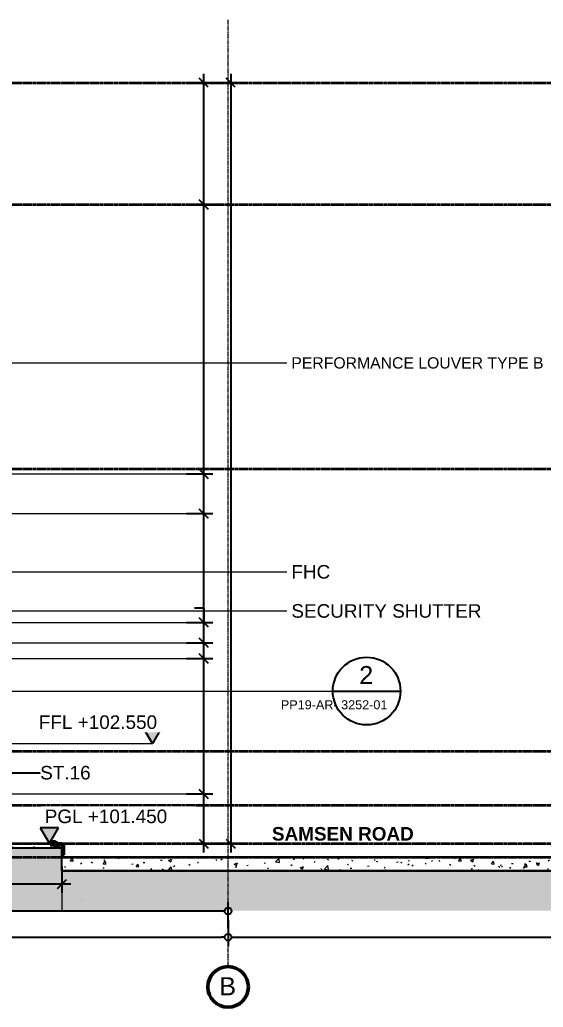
# Model space of a CAD drawing. Header units: millimetres. Extents: x -153298 to 620751, y -313239 to 250031.
# Drawn here: x 16475 to 28077, y -313239 to -291369 of the extents above; entities that cross this region are included whole.
import ezdxf

# ---------------------------------------------------------------- set-up
doc = ezdxf.new("R2010")
doc.units = ezdxf.units.MM
for name, pattern in [('Centre', [31.75, 6.35, -4.7625, 15.875, -4.7625]), ('DPA_Grid _ Level 100', [10, 5.5, -1.6, 1.3, -1.6]), ('DPA_Hidden 50', [3, 2, -1])]:
    doc.linetypes.add(name, pattern=pattern)
for name, color, linetype, lineweight in [('A-ANNO-DIMS', 7, 'Continuous', 9), ('A-ANNO-SYMB', 7, 'Continuous', 9), ('A-DETL', 7, 'Continuous', 70), ('A-DETL-GENF', 7, 'Continuous', 35), ('A-DETL-THIN', 7, 'Continuous', 25), ('A-FLOR-FNSH', 7, 'Continuous', 70), ('A-FLOR-LEVL', 7, 'Continuous', 35), ('A-FLOR-MCUT', 7, 'Continuous', 70), ('A-FLOR-OTLN', 7, 'Continuous', 35), ('A-FLOR-PATT', 7, 'Continuous', 70), ('E-ELEC-FIXT', 7, 'Continuous', 35), ('G-ANNO-SPOR', 7, 'Continuous', 9), ('G-ANNO-TEXT', 7, 'Continuous', 9), ('L-SITE', 7, 'Continuous', 35), ('S-GRID', 7, 'Continuous', 0), ('S-GRID-IDEN', 7, 'Continuous', 50), ('S-STRS-IDEN', 7, 'Continuous', 25)]:
    doc.layers.add(name, color=color, linetype=linetype, lineweight=lineweight)
doc.styles.add('ARIAL', font='arial.ttf')
doc.styles.add('Arial_1', font='arial.ttf', dxfattribs={"height": 250})
doc.styles.add('Arial_2', font='arial.ttf', dxfattribs={"height": 3})
doc.styles.add('Arial_3', font='arial.ttf', dxfattribs={"height": 200})
doc.styles.add('Arial_B', font='arialbd.ttf', dxfattribs={"height": 300})
doc.dimstyles.new('DPA-DIM-3_0_C-C', dxfattribs={"dimscale": 304.8, "dimtxt": 306.07782, "dimasz": 0.492126, "dimexe": 0.656168, "dimexo": 0.0625, "dimgap": 0.164042, "dimtad": 1, "dimdec": 0, "dimzin": 0, "dimdsep": 46, "dimtxsty": 'Arial_2', "dimblk1": 'DOTBLANK', "dimblk2": 'DOTBLANK', "dimsah": 1, "dimcen": 0.09, "dimdle": 0.656168, "dimclrd": 7, "dimclre": 7, "dimclrt": 7, "dimadec": 8, "dimazin": 0, "dimtfac": 1, "dimtdec": 4, "dimtix": 1, "dimtmove": 0, "dimatfit": 3, "dimfxl": 1.312336, "dimfxlon": 1, "dimtvp": 1, "dimtolj": 1, "dimtzin": 0, "dimarcsym": 2})
doc.dimstyles.new('DPA-DIM-3_0_C-T', dxfattribs={"dimscale": 304.8, "dimtxt": 306.07782, "dimasz": 0.492126, "dimexe": 0.656168, "dimexo": 0.0625, "dimgap": 0.164042, "dimtad": 0, "dimjust": 2, "dimdec": 0, "dimzin": 0, "dimdsep": 46, "dimtxsty": 'Arial_2', "dimblk1": 'DOTBLANK', "dimblk2": 'OBLIQUE', "dimsah": 1, "dimcen": 0.09, "dimdle": 0.656168, "dimclrd": 7, "dimclre": 7, "dimclrt": 7, "dimadec": 8, "dimazin": 0, "dimtfac": 1, "dimtdec": 4, "dimtix": 1, "dimtmove": 2, "dimatfit": 3, "dimfxl": 1.312336, "dimfxlon": 1, "dimtvp": 1, "dimtolj": 1, "dimtzin": 0, "dimarcsym": 2})
doc.dimstyles.new('DPA-DIM-3_0_T-T', dxfattribs={"dimscale": 304.8, "dimtxt": 306.07782, "dimasz": 0.656168, "dimexe": 0.656168, "dimexo": 0.0625, "dimgap": 0.164042, "dimtad": 1, "dimdec": 0, "dimzin": 0, "dimdsep": 46, "dimtxsty": 'Arial_2', "dimblk1": 'OBLIQUE', "dimblk2": 'OBLIQUE', "dimsah": 1, "dimcen": 0.09, "dimdle": 0.656168, "dimclrd": 7, "dimclre": 7, "dimclrt": 7, "dimadec": 8, "dimazin": 0, "dimtfac": 1, "dimtdec": 4, "dimtix": 1, "dimtmove": 0, "dimatfit": 3, "dimfxl": 1.312336, "dimfxlon": 1, "dimtvp": 1, "dimtolj": 1, "dimtzin": 0, "dimarcsym": 2})
doc.dimstyles.new('DPA-DIM-3_0_T-T_1', dxfattribs={"dimscale": 304.8, "dimtxt": 306.07782, "dimasz": 0.656168, "dimexe": 0.656168, "dimexo": 0.0625, "dimgap": 0.164042, "dimtad": 1, "dimdec": 0, "dimzin": 0, "dimdsep": 46, "dimtxsty": 'Arial_2', "dimblk1": 'OBLIQUE', "dimblk2": 'OBLIQUE', "dimsah": 1, "dimcen": 0.09, "dimdle": 0.656168, "dimclrd": 7, "dimclre": 7, "dimclrt": 7, "dimadec": 8, "dimazin": 0, "dimtfac": 1, "dimtdec": 4, "dimtix": 1, "dimtmove": 1, "dimatfit": 3, "dimfxl": 1.312336, "dimfxlon": 1, "dimtvp": 1, "dimtolj": 1, "dimtzin": 0, "dimarcsym": 2})
pattern_1 = [(50, (12577.36, -411064.7), (728.7365, -63.7558), [76.2, -838.2]), (355, (12577.36, -411064.7), (-140.9716, 764.2276), [60.96, -670.56]), (100.451, (12638.1, -411070), (587.77, 700.4668), [64.76, -712.36]), (46.184, (12577.4, -410861.5), (1084.316, -168.171), [114.3, -1257.3]), (96.636, (12667.7, -410875.5), (949.61, 989.71), [97.14, -1068.54]), (351.184, (12577.4, -410861.5), (949.62, 989.701), [91.44, -1005.84]), (21, (12678.96, -410912.3), (606.458, -409.0606), [76.2, -838.2]), (326, (12678.96, -410912.3), (247.2083, 736.753), [60.96, -670.56]), (71.451, (12729.5, -410946.4), (853.6683, 327.6855), [64.76, -712.36]), (37.5, (12577.36, -411064.7), (12.3547, 338.2201), [33.528, -628.904, 33.528, -647.192, -673.1]), (37.5, (12577.36, -411064.7), (12.3547, 338.2201), [-1343.152, 33.528, -639.572]), (7.5, (12577.36, -411064.7), (267.2789, 400.7221), [33.528, -354.584, 33.528, -613.664, -256.54]), (7.5, (12577.36, -411064.7), (267.2789, 400.7221), [-1035.304, 33.528, -223.012]), (327.5, (12350.8, -411064.7), (542.3633, -22.91534), [33.528, -220.472, 33.528, -758.952, -1051.56]), (327.5, (12350.8, -411064.7), (542.3633, -22.91534), [-1046.48, 33.528, -1018.032]), (317.5, (12249.2, -411064.7), (592.517, 101.707), [33.528, -296.672, 33.528, -492.76, -746.76]), (317.5, (12249.2, -411064.7), (592.517, 101.707), [-856.488, 33.528, -713.232])]

# ---------------------------------------------------------------- blocks, each defined once
blk = doc.blocks.new('ACM_EARTH INSPECTION PIT - ACM_EARTH INSPECTION PIT-V443-2140-01 ENTRANCE 1 ELEVATION 2')
at = {"layer": 'E-ELEC-FIXT', "color": 7, "lineweight": 20}
for p, q in [((-16227, 101450), (-15917, 101450)), ((-16177, 101450), (-16227, 101450)), ((-16177, 101455), (-15967, 101455)), ((-15967, 101455), (-16177, 101455)), ((-16177, 101455), (-16177, 101450)), ((-16177, 101450), (-16177, 101455)), ((-16072, 101455), (-16087, 101455)), ((-16087, 101455), (-16072, 101455)), ((-16072, 101455), (-16057, 101455)), ((-16057, 101455), (-16072, 101455)), ((-15967, 101450), (-15967, 101455)), ((-15967, 101450), (-15967, 101455)), ((-15917, 101450), (-15967, 101450))]:
    blk.add_line(p, q, dxfattribs=at)
blk = doc.blocks.new('ACM_EARTH INSPECTION PIT - ACM_EARTH INSPECTION PIT-V449-2140-01 ENTRANCE 1 ELEVATION 2')
at = {"layer": 'E-ELEC-FIXT', "color": 7, "lineweight": 20}
for p, q in [((-8097, 101450), (-8047, 101450)), ((-8047, 101450), (-8097, 101450)), ((-8047, 101455), (-7837, 101455)), ((-7837, 101455), (-8047, 101455)), ((-8047, 101455), (-8047, 101450)), ((-8047, 101450), (-8047, 101455)), ((-7942, 101455), (-7957, 101455)), ((-7957, 101455), (-7942, 101455)), ((-7942, 101455), (-7927, 101455)), ((-7927, 101455), (-7942, 101455)), ((-7837, 101450), (-7837, 101455)), ((-7837, 101450), (-7837, 101455)), ((-7837, 101450), (-7787, 101450)), ((-7787, 101450), (-7837, 101450))]:
    blk.add_line(p, q, dxfattribs=at)
blk = doc.blocks.new('PPL-C-AECM-1-PP19-EE-M3-0001_rvt-2-2140-01 ENTRANCE 1 ELEVATION 2')
at = {"layer": 'E-ELEC-FIXT', "color": 7, "lineweight": 20}
for name, p in [('ACM_EARTH INSPECTION PIT - ACM_EARTH INSPECTION PIT-V443-2140-01 ENTRANCE 1 ELEVATION 2', (8130, 0)), ('ACM_EARTH INSPECTION PIT - ACM_EARTH INSPECTION PIT-V449-2140-01 ENTRANCE 1 ELEVATION 2', (0, 0))]:
    blk.add_blockref(name, p, dxfattribs=at)
blk = doc.blocks.new('PPL-C-AECM-1-PP19-EE-M3-0001_rvt-3-2140-01 ENTRANCE 1 ELEVATION 2')
at = {"layer": 'E-ELEC-FIXT', "color": 7, "lineweight": 20}
for name, p in [('ACM_EARTH INSPECTION PIT - ACM_EARTH INSPECTION PIT-V443-2140-01 ENTRANCE 1 ELEVATION 2', (8130, 0)), ('ACM_EARTH INSPECTION PIT - ACM_EARTH INSPECTION PIT-V449-2140-01 ENTRANCE 1 ELEVATION 2', (0, 0))]:
    blk.add_blockref(name, p, dxfattribs=at)
blk = doc.blocks.new('SI-PARK-PEDESTRIAN CROSSING-300 - PEDESTRIAN CROSSING - 800_W_-17130170-2140-01 ENTRANCE 1 ELEVATION 2')
at = {"layer": 'L-SITE', "color": 7, "lineweight": 9}
for p, q in [((-6952, 101152), (-7102, 101152)), ((-7102, 101152), (-6952, 101152)), ((-7102, 101150), (-7102, 101152)), ((-7102, 101150), (-7102, 101152)), ((-6952, 101150), (-7102, 101150)), ((-7102, 101150), (-6952, 101150)), ((-6952, 101152), (-6952, 101150)), ((-6952, 101150), (-6952, 101152)), ((-6502, 101152), (-6652, 101152)), ((-6652, 101152), (-6502, 101152)), ((-6652, 101150), (-6652, 101152)), ((-6652, 101150), (-6652, 101152)), ((-6502, 101150), (-6652, 101150)), ((-6652, 101150), (-6502, 101150)), ((-6502, 101152), (-6502, 101150)), ((-6502, 101150), (-6502, 101152)), ((-6052, 101152), (-6202, 101152)), ((-6202, 101152), (-6052, 101152)), ((-6202, 101150), (-6202, 101152)), ((-6202, 101150), (-6202, 101152)), ((-6052, 101150), (-6202, 101150)), ((-6202, 101150), (-6052, 101150)), ((-6052, 101152), (-6052, 101150)), ((-6052, 101150), (-6052, 101152)), ((-5602, 101152), (-5752, 101152)), ((-5752, 101152), (-5602, 101152)), ((-5752, 101150), (-5752, 101152)), ((-5752, 101150), (-5752, 101152)), ((-5602, 101150), (-5752, 101150)), ((-5752, 101150), (-5602, 101150)), ((-5602, 101152), (-5602, 101150)), ((-5602, 101150), (-5602, 101152)), ((-5152, 101152), (-5302, 101152)), ((-5302, 101152), (-5152, 101152)), ((-5302, 101150), (-5302, 101152)), ((-5302, 101150), (-5302, 101152)), ((-5152, 101150), (-5302, 101150)), ((-5302, 101150), (-5152, 101150)), ((-5152, 101152), (-5152, 101150)), ((-5152, 101150), (-5152, 101152)), ((-4702, 101152), (-4852, 101152)), ((-4852, 101152), (-4702, 101152)), ((-4852, 101150), (-4852, 101152)), ((-4852, 101150), (-4852, 101152)), ((-4702, 101150), (-4852, 101150)), ((-4852, 101150), (-4702, 101150)), ((-4702, 101152), (-4702, 101150)), ((-4702, 101150), (-4702, 101152)), ((-4252, 101152), (-4402, 101152)), ((-4402, 101152), (-4252, 101152)), ((-4402, 101150), (-4402, 101152)), ((-4402, 101150), (-4402, 101152)), ((-4252, 101150), (-4402, 101150)), ((-4402, 101150), (-4252, 101150)), ((-4252, 101152), (-4252, 101150)), ((-4252, 101150), (-4252, 101152)), ((-3802, 101152), (-3952, 101152)), ((-3952, 101152), (-3802, 101152)), ((-3952, 101150), (-3952, 101152)), ((-3952, 101150), (-3952, 101152)), ((-3802, 101150), (-3952, 101150)), ((-3952, 101150), (-3802, 101150)), ((-3802, 101152), (-3802, 101150)), ((-3802, 101150), (-3802, 101152)), ((-3352, 101152), (-3502, 101152)), ((-3502, 101152), (-3352, 101152)), ((-3502, 101150), (-3502, 101152)), ((-3502, 101150), (-3502, 101152)), ((-3352, 101150), (-3502, 101150)), ((-3502, 101150), (-3352, 101150)), ((-3352, 101152), (-3352, 101150)), ((-3352, 101150), (-3352, 101152)), ((-2902, 101152), (-3052, 101152)), ((-3052, 101152), (-2902, 101152)), ((-3052, 101150), (-3052, 101152)), ((-3052, 101150), (-3052, 101152)), ((-2902, 101150), (-3052, 101150)), ((-3052, 101150), (-2902, 101150)), ((-2902, 101152), (-2902, 101150)), ((-2902, 101150), (-2902, 101152)), ((-2452, 101152), (-2602, 101152)), ((-2602, 101152), (-2452, 101152)), ((-2602, 101150), (-2602, 101152)), ((-2602, 101150), (-2602, 101152)), ((-2452, 101150), (-2602, 101150)), ((-2602, 101150), (-2452, 101150)), ((-2452, 101152), (-2452, 101150)), ((-2452, 101150), (-2452, 101152)), ((-2002, 101152), (-2152, 101152)), ((-2152, 101152), (-2002, 101152)), ((-2152, 101150), (-2152, 101152)), ((-2152, 101150), (-2152, 101152)), ((-2002, 101150), (-2152, 101150)), ((-2152, 101150), (-2002, 101150)), ((-2002, 101152), (-2002, 101150)), ((-2002, 101150), (-2002, 101152)), ((-1552, 101152), (-1702, 101152)), ((-1702, 101152), (-1552, 101152)), ((-1702, 101150), (-1702, 101152)), ((-1702, 101150), (-1702, 101152)), ((-1552, 101150), (-1702, 101150)), ((-1702, 101150), (-1552, 101150)), ((-1552, 101152), (-1552, 101150)), ((-1552, 101150), (-1552, 101152)), ((-1102, 101152), (-1252, 101152)), ((-1252, 101152), (-1102, 101152)), ((-1252, 101150), (-1252, 101152)), ((-1252, 101150), (-1252, 101152)), ((-1102, 101150), (-1252, 101150)), ((-1252, 101150), (-1102, 101150)), ((-1102, 101152), (-1102, 101150)), ((-1102, 101150), (-1102, 101152)), ((-652, 101152), (-802, 101152)), ((-802, 101152), (-652, 101152)), ((-802, 101150), (-802, 101152)), ((-802, 101150), (-802, 101152)), ((-652, 101150), (-802, 101150)), ((-802, 101150), (-652, 101150)), ((-652, 101152), (-652, 101150)), ((-652, 101150), (-652, 101152)), ((-202, 101152), (-352, 101152)), ((-352, 101152), (-202, 101152)), ((-352, 101150), (-352, 101152)), ((-352, 101150), (-352, 101152)), ((-202, 101150), (-352, 101150)), ((-352, 101150), (-202, 101150)), ((-202, 101152), (-202, 101150)), ((-202, 101150), (-202, 101152)), ((248, 101152), (98, 101152)), ((98, 101152), (248, 101152)), ((98, 101150), (98, 101152)), ((98, 101150), (98, 101152)), ((248, 101150), (98, 101150)), ((98, 101150), (248, 101150)), ((248, 101152), (248, 101150)), ((248, 101150), (248, 101152)), ((698, 101152), (548, 101152)), ((548, 101152), (698, 101152)), ((548, 101150), (548, 101152)), ((548, 101150), (548, 101152)), ((698, 101150), (548, 101150)), ((548, 101150), (698, 101150)), ((698, 101152), (698, 101150)), ((698, 101150), (698, 101152)), ((1148, 101152), (998, 101152)), ((998, 101152), (1148, 101152)), ((998, 101150), (998, 101152)), ((998, 101150), (998, 101152)), ((1148, 101150), (998, 101150)), ((998, 101150), (1148, 101150)), ((1148, 101152), (1148, 101150)), ((1148, 101150), (1148, 101152)), ((1598, 101152), (1448, 101152)), ((1448, 101152), (1598, 101152)), ((1448, 101150), (1448, 101152)), ((1448, 101150), (1448, 101152)), ((1598, 101150), (1448, 101150)), ((1448, 101150), (1598, 101150)), ((1598, 101152), (1598, 101150)), ((1598, 101150), (1598, 101152)), ((2048, 101152), (1898, 101152)), ((1898, 101152), (2048, 101152)), ((1898, 101150), (1898, 101152)), ((1898, 101150), (1898, 101152)), ((2048, 101150), (1898, 101150)), ((1898, 101150), (2048, 101150)), ((2048, 101152), (2048, 101150)), ((2048, 101150), (2048, 101152)), ((2498, 101152), (2348, 101152)), ((2348, 101152), (2498, 101152)), ((2348, 101150), (2348, 101152)), ((2348, 101150), (2348, 101152)), ((2498, 101150), (2348, 101150)), ((2348, 101150), (2498, 101150)), ((2498, 101152), (2498, 101150)), ((2498, 101150), (2498, 101152)), ((2948, 101152), (2798, 101152)), ((2798, 101152), (2948, 101152)), ((2798, 101150), (2798, 101152)), ((2798, 101150), (2798, 101152)), ((2948, 101150), (2798, 101150)), ((2798, 101150), (2948, 101150)), ((2948, 101152), (2948, 101150)), ((2948, 101150), (2948, 101152)), ((3398, 101152), (3248, 101152)), ((3248, 101152), (3398, 101152)), ((3248, 101150), (3248, 101152)), ((3248, 101150), (3248, 101152)), ((3398, 101150), (3248, 101150)), ((3248, 101150), (3398, 101150)), ((3398, 101152), (3398, 101150)), ((3398, 101150), (3398, 101152)), ((3848, 101152), (3698, 101152)), ((3698, 101152), (3848, 101152)), ((3698, 101150), (3698, 101152)), ((3698, 101150), (3698, 101152)), ((3848, 101150), (3698, 101150)), ((3698, 101150), (3848, 101150)), ((3848, 101152), (3848, 101150)), ((3848, 101150), (3848, 101152)), ((4298, 101152), (4148, 101152)), ((4148, 101152), (4298, 101152)), ((4148, 101150), (4148, 101152)), ((4148, 101150), (4148, 101152)), ((4298, 101150), (4148, 101150)), ((4148, 101150), (4298, 101150)), ((4298, 101152), (4298, 101150)), ((4298, 101150), (4298, 101152)), ((4748, 101152), (4598, 101152)), ((4598, 101152), (4748, 101152)), ((4598, 101150), (4598, 101152)), ((4598, 101150), (4598, 101152)), ((4748, 101150), (4598, 101150)), ((4598, 101150), (4748, 101150)), ((4748, 101152), (4748, 101150)), ((4748, 101150), (4748, 101152)), ((5198, 101152), (5048, 101152)), ((5048, 101152), (5198, 101152)), ((5048, 101150), (5048, 101152)), ((5048, 101150), (5048, 101152)), ((5198, 101150), (5048, 101150)), ((5048, 101150), (5198, 101150)), ((5198, 101152), (5198, 101150)), ((5198, 101150), (5198, 101152))]:
    blk.add_line(p, q, dxfattribs=at)
blk = doc.blocks.new('Grid - 100 Scale-2291345-2140-01 ENTRANCE 1 ELEVATION 2')
at = {"layer": 'S-GRID-IDEN', "color": 7}
blk.add_circle((4321, 98276), 450, dxfattribs=at)
blk = doc.blocks.new('_DotBlank')
at = {"color": 7, "linetype": 'ByBlock', "lineweight": -2}
blk.add_line((-0.5, 0), (-1, 0), dxfattribs=at)
blk.add_circle((0, 0), 0.5, dxfattribs=at)
blk = doc.blocks.new('*D4157')
at = {"layer": 'A-ANNO-DIMS', "color": 7, "lineweight": -2, "transparency": 16777216}
for p, q in [((12477, -311308), (12477, -311889)), ((21092, -311308), (21092, -311889)), ((12627, -311689), (20942, -311689))]:
    blk.add_line(p, q, dxfattribs=at)
at = {"layer": 'DEFPOINTS', "color": 7, "transparency": 16777216}
for p in [(12477, -311289), (21092, -311289), (21092, -311689)]:
    blk.add_point(p, dxfattribs=at)
at = {"layer": 'A-ANNO-DIMS', "color": 7, "lineweight": -2, "transparency": 16777216, "xscale": 150, "yscale": 150, "zscale": 150, "rotation": 180}
blk.add_blockref('_DotBlank', (12477, -311689), dxfattribs=at)
at = {"layer": 'A-ANNO-DIMS', "color": 7, "lineweight": -2, "transparency": 16777216, "xscale": 150, "yscale": 150, "zscale": 150}
blk.add_blockref('_DotBlank', (21092, -311689), dxfattribs=at)
at = {"layer": 'A-ANNO-DIMS', "color": 7, "transparency": 16777216, "insert": (16785, -311638), "char_height": 3, "width": 1107.53, "attachment_point": 5, "style": 'Arial_2'}
blk.add_mtext('\\A1;8615', dxfattribs=at)
blk = doc.blocks.new('*D4165')
at = {"layer": 'A-ANNO-DIMS', "color": 7, "lineweight": -2, "transparency": 16777216}
for p, q in [((21092, -311308), (21092, -311889)), ((28992, -311308), (28992, -311889)), ((21242, -311689), (28842, -311689))]:
    blk.add_line(p, q, dxfattribs=at)
at = {"layer": 'DEFPOINTS', "color": 7, "transparency": 16777216}
for p in [(21092, -311289), (28992, -311289), (28992, -311689)]:
    blk.add_point(p, dxfattribs=at)
at = {"layer": 'A-ANNO-DIMS', "color": 7, "lineweight": -2, "transparency": 16777216, "xscale": 150, "yscale": 150, "zscale": 150, "rotation": 180}
blk.add_blockref('_DotBlank', (21092, -311689), dxfattribs=at)
at = {"layer": 'A-ANNO-DIMS', "color": 7, "lineweight": -2, "transparency": 16777216, "xscale": 150, "yscale": 150, "zscale": 150}
blk.add_blockref('_DotBlank', (28992, -311689), dxfattribs=at)
at = {"layer": 'A-ANNO-DIMS', "color": 7, "transparency": 16777216, "insert": (25042, -311638), "char_height": 3, "width": 1107.53, "attachment_point": 5, "style": 'Arial_2'}
blk.add_mtext('\\A1;7900', dxfattribs=at)
blk = doc.blocks.new('_Oblique')
at = {"color": 7, "linetype": 'ByBlock', "lineweight": -2}
blk.add_line((-0.5, -0.5), (0.5, 0.5), dxfattribs=at)
blk = doc.blocks.new('*D4122')
at = {"layer": 'A-ANNO-DIMS', "color": 7, "lineweight": -2, "transparency": 16777216}
for p, q in [((20551, -309815), (20551, -308315)), ((20170, -308515), (20751, -308515)), ((20170, -309615), (20751, -309615))]:
    blk.add_line(p, q, dxfattribs=at)
at = {"layer": 'DEFPOINTS', "color": 7, "transparency": 16777216}
for p in [(20151, -308515), (20551, -308515), (20151, -309615)]:
    blk.add_point(p, dxfattribs=at)
at = {"layer": 'A-ANNO-DIMS', "color": 7, "lineweight": -2, "transparency": 16777216, "xscale": 200, "yscale": 200, "zscale": 200}
for p, rotation in [((20551, -308515), 90), ((20551, -309615), 270)]:
    blk.add_blockref('_Oblique', p, dxfattribs=dict(at, rotation=rotation))
at = {"layer": 'A-ANNO-DIMS', "color": 7, "transparency": 16777216, "insert": (20499, -309065), "char_height": 3, "width": 1107.53, "attachment_point": 5, "rotation": 90, "style": 'Arial_2'}
blk.add_mtext('\\A1;1100', dxfattribs=at)
blk = doc.blocks.new('*D4123')
at = {"layer": 'A-ANNO-DIMS', "color": 7, "lineweight": -2, "transparency": 16777216}
for p, q in [((20170, -305515), (20751, -305515)), ((20551, -308715), (20551, -305315)), ((20170, -308515), (20751, -308515))]:
    blk.add_line(p, q, dxfattribs=at)
at = {"layer": 'DEFPOINTS', "color": 7, "transparency": 16777216}
for p in [(20151, -305515), (20551, -305515), (20151, -308515)]:
    blk.add_point(p, dxfattribs=at)
at = {"layer": 'A-ANNO-DIMS', "color": 7, "lineweight": -2, "transparency": 16777216, "xscale": 200, "yscale": 200, "zscale": 200}
for p, rotation in [((20551, -305515), 90), ((20551, -308515), 270)]:
    blk.add_blockref('_Oblique', p, dxfattribs=dict(at, rotation=rotation))
at = {"layer": 'A-ANNO-DIMS', "color": 7, "transparency": 16777216, "insert": (20499, -307015), "char_height": 3, "width": 1107.53, "attachment_point": 5, "rotation": 90, "style": 'Arial_2'}
blk.add_mtext('\\A1;3000', dxfattribs=at)
blk = doc.blocks.new('*D4124')
at = {"layer": 'A-ANNO-DIMS', "color": 7, "lineweight": -2, "transparency": 16777216}
for p, q in [((20551, -305715), (20551, -304965)), ((20170, -305165), (20751, -305165)), ((20170, -305515), (20751, -305515))]:
    blk.add_line(p, q, dxfattribs=at)
at = {"layer": 'DEFPOINTS', "color": 7, "transparency": 16777216}
for p in [(20151, -305165), (20551, -305165), (20151, -305515)]:
    blk.add_point(p, dxfattribs=at)
at = {"layer": 'A-ANNO-DIMS', "color": 7, "lineweight": -2, "transparency": 16777216, "xscale": 200, "yscale": 200, "zscale": 200}
for p, rotation in [((20551, -305165), 90), ((20551, -305515), 270)]:
    blk.add_blockref('_Oblique', p, dxfattribs=dict(at, rotation=rotation))
at = {"layer": 'A-ANNO-DIMS', "color": 7, "transparency": 16777216, "insert": (20499, -305340), "char_height": 3, "width": 830.65, "attachment_point": 5, "rotation": 90, "style": 'Arial_2'}
blk.add_mtext('\\A1;350', dxfattribs=at)
blk = doc.blocks.new('*D4125')
at = {"layer": 'A-ANNO-DIMS', "color": 7, "lineweight": -2, "transparency": 16777216}
for p, q in [((20351, -304395), (20551, -304395)), ((20551, -304395), (20551, -304715)), ((20551, -305365), (20551, -304515)), ((20170, -304715), (20751, -304715)), ((20170, -305165), (20751, -305165))]:
    blk.add_line(p, q, dxfattribs=at)
at = {"layer": 'DEFPOINTS', "color": 7, "transparency": 16777216}
for p in [(20151, -304715), (20551, -304715), (20151, -305165)]:
    blk.add_point(p, dxfattribs=at)
at = {"layer": 'A-ANNO-DIMS', "color": 7, "lineweight": -2, "transparency": 16777216, "xscale": 200, "yscale": 200, "zscale": 200}
for p, rotation in [((20551, -304715), 90), ((20551, -305165), 270)]:
    blk.add_blockref('_Oblique', p, dxfattribs=dict(at, rotation=rotation))
at = {"layer": 'A-ANNO-DIMS', "color": 7, "transparency": 16777216, "insert": (20295, -304758), "char_height": 3, "width": 830.65, "attachment_point": 1, "rotation": 90, "line_spacing_factor": 0.941778, "style": 'Arial_2'}
blk.add_mtext('\\A1;450', dxfattribs=at)
blk = doc.blocks.new('*D4126')
at = {"layer": 'A-ANNO-DIMS', "color": 7, "lineweight": -2, "transparency": 16777216}
for p, q in [((20551, -304915), (20551, -302105)), ((20170, -302305), (20751, -302305)), ((20170, -304715), (20751, -304715))]:
    blk.add_line(p, q, dxfattribs=at)
at = {"layer": 'DEFPOINTS', "color": 7, "transparency": 16777216}
for p in [(20151, -302305), (20551, -302305), (20151, -304715)]:
    blk.add_point(p, dxfattribs=at)
at = {"layer": 'A-ANNO-DIMS', "color": 7, "lineweight": -2, "transparency": 16777216, "xscale": 200, "yscale": 200, "zscale": 200}
for p, rotation in [((20551, -302305), 90), ((20551, -304715), 270)]:
    blk.add_blockref('_Oblique', p, dxfattribs=dict(at, rotation=rotation))
at = {"layer": 'A-ANNO-DIMS', "color": 7, "transparency": 16777216, "insert": (20499, -303510), "char_height": 3, "width": 1107.53, "attachment_point": 5, "rotation": 90, "style": 'Arial_2'}
blk.add_mtext('\\A1;2410', dxfattribs=at)
blk = doc.blocks.new('*D4127')
at = {"layer": 'A-ANNO-DIMS', "color": 7, "lineweight": -2, "transparency": 16777216}
for p, q in [((20551, -302505), (20551, -301225)), ((20170, -301425), (20751, -301425)), ((20170, -302305), (20751, -302305))]:
    blk.add_line(p, q, dxfattribs=at)
at = {"layer": 'DEFPOINTS', "color": 7, "transparency": 16777216}
for p in [(20151, -301425), (20551, -301425), (20151, -302305)]:
    blk.add_point(p, dxfattribs=at)
at = {"layer": 'A-ANNO-DIMS', "color": 7, "lineweight": -2, "transparency": 16777216, "xscale": 200, "yscale": 200, "zscale": 200}
for p, rotation in [((20551, -301425), 90), ((20551, -302305), 270)]:
    blk.add_blockref('_Oblique', p, dxfattribs=dict(at, rotation=rotation))
at = {"layer": 'A-ANNO-DIMS', "color": 7, "transparency": 16777216, "insert": (20499, -301865), "char_height": 3, "width": 830.65, "attachment_point": 5, "rotation": 90, "style": 'Arial_2'}
blk.add_mtext('\\A1;880', dxfattribs=at)
blk = doc.blocks.new('*D4128')
at = {"layer": 'A-ANNO-DIMS', "color": 7, "lineweight": -2, "transparency": 16777216}
for p, q in [((20170, -295460), (20751, -295460)), ((20551, -301625), (20551, -295260)), ((20170, -301425), (20751, -301425))]:
    blk.add_line(p, q, dxfattribs=at)
at = {"layer": 'DEFPOINTS', "color": 7, "transparency": 16777216}
for p in [(20151, -295460), (20551, -295460), (20151, -301425)]:
    blk.add_point(p, dxfattribs=at)
at = {"layer": 'A-ANNO-DIMS', "color": 7, "lineweight": -2, "transparency": 16777216, "xscale": 200, "yscale": 200, "zscale": 200}
for p, rotation in [((20551, -295460), 90), ((20551, -301425), 270)]:
    blk.add_blockref('_Oblique', p, dxfattribs=dict(at, rotation=rotation))
at = {"layer": 'A-ANNO-DIMS', "color": 7, "transparency": 16777216, "insert": (20499, -298442), "char_height": 3, "width": 1107.53, "attachment_point": 5, "rotation": 90, "style": 'Arial_2'}
blk.add_mtext('\\A1;5965', dxfattribs=at)
blk = doc.blocks.new('*D4129')
at = {"layer": 'A-ANNO-DIMS', "color": 7, "lineweight": -2, "transparency": 16777216}
for p, q in [((20551, -295660), (20551, -292565)), ((20170, -292765), (20751, -292765)), ((20170, -295460), (20751, -295460))]:
    blk.add_line(p, q, dxfattribs=at)
at = {"layer": 'DEFPOINTS', "color": 7, "transparency": 16777216}
for p in [(20151, -292765), (20551, -292765), (20151, -295460)]:
    blk.add_point(p, dxfattribs=at)
at = {"layer": 'A-ANNO-DIMS', "color": 7, "lineweight": -2, "transparency": 16777216, "xscale": 200, "yscale": 200, "zscale": 200}
for p, rotation in [((20551, -292765), 90), ((20551, -295460), 270)]:
    blk.add_blockref('_Oblique', p, dxfattribs=dict(at, rotation=rotation))
at = {"layer": 'A-ANNO-DIMS', "color": 7, "transparency": 16777216, "insert": (20499, -294112), "char_height": 3, "width": 1107.53, "attachment_point": 5, "rotation": 90, "style": 'Arial_2'}
blk.add_mtext('\\A1;2695', dxfattribs=at)
blk = doc.blocks.new('Spot Elevations - Section Scale 100-10802364-2140-01 ENTRANCE 1 ELEVATION 2')
at = {"layer": 'G-ANNO-SPOR'}
blk.add_hatch(color=7, dxfattribs=at).paths.add_polyline_path([(-18341, 101800), (-18139, 101451), (-17938, 101800)])
at = {"layer": 'G-ANNO-SPOR', "color": 7, "lineweight": 25}
for p, q in [((-18341, 101800), (-17938, 101800)), ((-18139, 101451), (-18341, 101800)), ((-17938, 101800), (-18139, 101451))]:
    blk.add_line(p, q, dxfattribs=at)
blk = doc.blocks.new('*D4140')
at = {"layer": 'A-ANNO-DIMS', "color": 7, "lineweight": -2, "transparency": 16777216}
for p, q in [((15884, -310127), (15884, -310708)), ((17410, -310127), (17410, -310708)), ((15684, -310508), (17610, -310508))]:
    blk.add_line(p, q, dxfattribs=at)
at = {"layer": 'DEFPOINTS', "color": 7, "transparency": 16777216}
for p in [(15884, -310108), (17410, -310108), (17410, -310508)]:
    blk.add_point(p, dxfattribs=at)
at = {"layer": 'A-ANNO-DIMS', "color": 7, "lineweight": -2, "transparency": 16777216, "xscale": 200, "yscale": 200, "zscale": 200, "rotation": 180}
blk.add_blockref('_Oblique', (15884, -310508), dxfattribs=at)
at = {"layer": 'A-ANNO-DIMS', "color": 7, "lineweight": -2, "transparency": 16777216, "xscale": 200, "yscale": 200, "zscale": 200}
blk.add_blockref('_Oblique', (17410, -310508), dxfattribs=at)
at = {"layer": 'A-ANNO-DIMS', "color": 7, "transparency": 16777216, "insert": (16647, -310456), "char_height": 3, "width": 1107.53, "attachment_point": 5, "style": 'Arial_2'}
blk.add_mtext('\\A1;1525', dxfattribs=at)
blk = doc.blocks.new('*D4146')
at = {"layer": 'A-ANNO-DIMS', "color": 7, "lineweight": -2, "transparency": 16777216}
for p, q in [((21151, -292565), (21151, -309815)), ((21532, -292765), (20951, -292765)), ((21532, -309615), (20951, -309615))]:
    blk.add_line(p, q, dxfattribs=at)
at = {"layer": 'DEFPOINTS', "color": 7, "transparency": 16777216}
for p in [(21551, -292765), (21151, -309615), (21551, -309615)]:
    blk.add_point(p, dxfattribs=at)
at = {"layer": 'A-ANNO-DIMS', "color": 7, "lineweight": -2, "transparency": 16777216, "xscale": 200, "yscale": 200, "zscale": 200}
for p, rotation in [((21151, -292765), 90), ((21151, -309615), 270)]:
    blk.add_blockref('_Oblique', p, dxfattribs=dict(at, rotation=rotation))
at = {"layer": 'A-ANNO-DIMS', "color": 7, "transparency": 16777216, "insert": (21099, -301190), "char_height": 3, "width": 1384.41, "attachment_point": 5, "rotation": 90, "style": 'Arial_2'}
blk.add_mtext('\\A1;16850', dxfattribs=at)
blk = doc.blocks.new('Section - Detail Callout-11759576-2140-01 ENTRANCE 1 ELEVATION 2')
at = {"layer": 'A-ANNO-SYMB', "color": 7, "lineweight": 25}
blk.add_line((-1258, 104828), (242, 104828), dxfattribs=at)
blk.add_circle((-508, 104828), 750, dxfattribs=at)
blk = doc.blocks.new('*D4154')
at = {"layer": 'DEFPOINTS', "color": 7, "transparency": 16777216}
for p in [(21092, -311108), (21092, -311249), (21092, -311249)]:
    blk.add_point(p, dxfattribs=at)
blk = doc.blocks.new('_None')
blk = doc.blocks.new('*D4155')
at = {"layer": 'A-ANNO-DIMS', "color": 7, "lineweight": -2, "transparency": 16777216}
for p, q in [((15884, -311489), (15884, -310908)), ((21092, -311489), (21092, -310908)), ((20942, -311108), (15684, -311108))]:
    blk.add_line(p, q, dxfattribs=at)
at = {"layer": 'DEFPOINTS', "color": 7, "transparency": 16777216}
for p in [(15884, -311108), (15884, -311508), (21092, -311508)]:
    blk.add_point(p, dxfattribs=at)
at = {"layer": 'A-ANNO-DIMS', "color": 7, "lineweight": -2, "transparency": 16777216, "xscale": 150, "yscale": 150, "zscale": 150, "rotation": 180}
blk.add_blockref('_Oblique', (15884, -311108), dxfattribs=at)
at = {"layer": 'A-ANNO-DIMS', "color": 7, "lineweight": -2, "transparency": 16777216, "xscale": 150, "yscale": 150, "zscale": 150}
blk.add_blockref('_DotBlank', (21092, -311108), dxfattribs=at)
at = {"layer": 'A-ANNO-DIMS', "color": 7, "transparency": 16777216, "insert": (17868, -310866), "char_height": 3, "width": 1107.53, "attachment_point": 1, "line_spacing_factor": 0.941778, "style": 'Arial_2'}
blk.add_mtext('\\A1;5208', dxfattribs=at)

msp = doc.modelspace()

# ---------------------------------------------------------------- hatches: boundary and pattern name
at = {"layer": 'A-DETL-GENF', "lineweight": 9}
h = msp.add_hatch(dxfattribs=at)
h.set_pattern_fill('FP_18', style=0, pattern_type=2)
h.set_pattern_definition([(45, (12577.36, -411064.7), (0, 449.0128), [317.5, -317.5]), (45, (12493.17, -410980.52), (0, 449.0128), [317.5, -317.5]), (45, (12408.98, -410896.33), (0, 449.0128), [317.5, -317.5]), (135, (12408.98, -410840.2), (-449.0128, 3e-14), [317.5, -317.5]), (135, (12493.17, -410756), (-449.0128, 3e-14), [317.5, -317.5]), (135, (12577.36, -410671.82), (-449.0128, 3e-14), [317.5, -317.5])])
h.paths.add_polyline_path([(20827.8833, -311098.0275), (29910.7553, -311098.0275), (29910.7553, -310214.7103), (17409.6409, -310214.7103), (17409.6409, -309714.7103), (-6420.7327, -309714.7103), (-6420.7327, -311098.0275), (20701.9556, -311098.0275)])
at = {"layer": 'A-FLOR-PATT', "lineweight": 9}
h = msp.add_hatch(dxfattribs=at)
h.set_pattern_fill('FP_14', style=0, pattern_type=2)
h.set_pattern_definition(pattern_1)
h.paths.add_polyline_path([(10893.4921, -309714.7103), (17145.5672, -309714.7103), (17145.5672, -309614.7103), (4908.6032, -309614.7103), (4908.6032, -309714.7103), (10751.5722, -309714.7103)])
h = msp.add_hatch(dxfattribs=at)
h.set_pattern_fill('FP_14', style=0, pattern_type=2)
h.set_pattern_definition(pattern_1)
h.paths.add_polyline_path([(20827.8833, -310214.7103), (29910.7553, -310214.7103), (29910.7553, -309914.7103), (17409.6409, -309914.7103), (17409.6409, -310214.7103), (18557.1653, -310214.7103)])

# ---------------------------------------------------------------- linework, layer by layer
at = {"layer": 'A-ANNO-SYMB', "color": 7, "lineweight": 18}
msp.add_line((14515.8945, -306237.0656), (23413.2491, -306237.0656), dxfattribs=at)
at = {"layer": 'A-DETL', "color": 7, "linetype": 'DPA_Hidden 50', "lineweight": 9}
for p, q in [((12277.1524, -301424.7103), (20477.1524, -301424.7103)), ((12069.1524, -302304.7103), (20189.1524, -302304.7103)), ((14494.1524, -304714.7103), (20569.1524, -304714.7103)), ((12068.6524, -305164.7103), (20168.6524, -305164.7103)), ((15184.6524, -305514.7103), (20189.1524, -305514.7103)), ((15884.1524, -308514.7103), (20684.1524, -308514.7103)), ((17409.6409, -309714.7103), (17409.6409, -311098.0275))]:
    msp.add_line(p, q, dxfattribs=at)
at = {"layer": 'A-DETL-THIN', "color": 7}
for p, q in [((17409.6409, -309714.7103), (-6420.7327, -309714.7103)), ((17409.6409, -310214.7103), (17409.6409, -309714.7103)), ((29910.7553, -310214.7103), (17409.6409, -310214.7103))]:
    msp.add_line(p, q, dxfattribs=at)
at = {"layer": 'A-FLOR-FNSH', "color": 7, "lineweight": 25}
for p, q in [((17145.5672, -309614.7103), (4908.6032, -309614.7103)), ((29910.7553, -309914.7103), (17409.6409, -309914.7103)), ((17409.6409, -310214.7103), (29910.7553, -310214.7103))]:
    msp.add_line(p, q, dxfattribs=at)
at = {"layer": 'A-FLOR-LEVL', "color": 7, "linetype": 'Centre'}
for p, q in [((-6493.6229, -292764.7103), (36480.0979, -292764.7103)), ((-6493.6229, -295459.5898), (38178.1357, -295459.5898)), ((-6493.6229, -301314.7103), (38178.1357, -301314.7103)), ((-6493.6229, -307564.7103), (36480.0979, -307564.7103)), ((-6493.6229, -308764.7103), (36480.0979, -308764.7103)), ((-6493.6229, -309614.7103), (36741.898, -309614.7103)), ((-6493.6229, -309914.7103), (38178.1357, -309914.7103))]:
    msp.add_line(p, q, dxfattribs=at)
at = {"layer": 'A-FLOR-MCUT', "color": 7, "lineweight": 100}
for p, q in [((17245.5723, -309614.7103), (17145.5672, -309614.7103)), ((17295.5748, -309714.7103), (17295.5748, -309664.7103))]:
    msp.add_line(p, q, dxfattribs=at)
at = {"layer": 'A-FLOR-MCUT', "color": 7, "lineweight": 100, "flags": 128}
msp.add_lwpolyline([(17295.5748, -309664.7103), (17294.3212, -309653.5843), (17290.623, -309643.0161), (17284.6659, -309633.5358), (17276.7484, -309625.6188), (17267.2676, -309619.6619), (17256.6989, -309615.9639), (17245.5723, -309614.7103)], dxfattribs=at)
at = {"layer": 'A-FLOR-OTLN', "color": 7}
for p, q in [((17358.9372, -309614.7103), (17245.5723, -309614.7103)), ((17393.1916, -309614.7103), (17358.9372, -309614.7103)), ((17409.0195, -309614.7103), (17393.1915, -309614.7103)), ((17408.9366, -309714.7103), (17408.9366, -309664.7103)), ((17459.0195, -309864.7103), (17459.0195, -309664.7103)), ((17409.6409, -309864.7103), (17443.1915, -309864.7103)), ((17446.4861, -309864.7103), (17410.8974, -309864.7103)), ((17443.1915, -309864.7103), (17459.0195, -309864.7103))]:
    msp.add_line(p, q, dxfattribs=at)
at = {"layer": 'A-FLOR-OTLN', "color": 7, "flags": 128}
msp.add_lwpolyline([(16885.6681, -309614.7103), (16981.5927, -309614.7103), (17072.0814, -309614.7103), (17156.9893, -309614.7103), (17236.1806, -309614.7103), (17309.5287, -309614.7103), (17376.9161, -309614.7103), (17396.5081, -309614.7103)], dxfattribs=at)
at = {"layer": 'A-FLOR-OTLN', "color": 7}
for points in [[(17408.9366, -309664.7103), (17408.9366, -309655.9837), (17404.2626, -309638.5434), (17385.1038, -309619.3844), (17367.6637, -309614.7103), (17358.9372, -309614.7103)], [(17459.0195, -309664.7103), (17459.0195, -309655.9837), (17454.3454, -309638.5434), (17435.1864, -309619.3844), (17417.7461, -309614.7103), (17409.0195, -309614.7103)]]:
    msp.add_open_spline(points, degree=3, dxfattribs=at)
msp.add_open_spline([(17446.4861, -309664.7103), (17446.4861, -309657.1497), (17442.9941, -309642.0576), (17429.7101, -309625.6128), (17413.1634, -309616.5759), (17402.0541, -309614.7103), (17396.5081, -309614.7103)], degree=3, knots=[0, 0, 0, 0, 0.2857142857, 0.5714285714, 0.7857142857, 1, 1, 1, 1], dxfattribs=at)
at = {"layer": 'G-ANNO-SPOR', "color": 7}
for p, q in [((14564.8193, -307398.0585), (19414.0929, -307398.0585)), ((17131.6501, -309614.7103), (17131.6501, -309614.7103)), ((17131.6501, -309614.7103), (17131.6501, -309614.7103))]:
    msp.add_line(p, q, dxfattribs=at)
at = {"layer": 'G-ANNO-TEXT', "color": 7}
for p, q in [((11288.9749, -298968.38), (22394.3692, -298968.38)), ((15550.2343, -303595.0187), (22394.3692, -303595.0187)), ((15550.2343, -304461.7869), (22394.3692, -304461.7869))]:
    msp.add_line(p, q, dxfattribs=at)
at = {"layer": 'S-GRID', "color": 7, "linetype": 'DPA_Grid _ Level 100'}
msp.add_line((21092.1524, -312338.9018), (21092.1524, -291368.6646), dxfattribs=at)
at = {"layer": 'S-STRS-IDEN', "color": 7}
msp.add_line((14935.7062, -308048.486), (16927.9469, -308048.486), dxfattribs=at)

# ---------------------------------------------------------------- block references
at = {"color": 7, "lineweight": 5}
for name in ['PPL-C-AECM-1-PP19-EE-M3-0001_rvt-2-2140-01 ENTRANCE 1 ELEVATION 2', 'PPL-C-AECM-1-PP19-EE-M3-0001_rvt-3-2140-01 ENTRANCE 1 ELEVATION 2']:
    msp.add_blockref(name, (24671.1729, -411064.7103), dxfattribs=at)
at = {"layer": 'A-ANNO-SYMB', "color": 7, "lineweight": 25}
msp.add_blockref('Section - Detail Callout-11759576-2140-01 ENTRANCE 1 ELEVATION 2', (24671.1729, -411064.7103), dxfattribs=at)
at = {"layer": 'G-ANNO-SPOR', "color": 7, "lineweight": 25}
msp.add_blockref('Spot Elevations - Section Scale 100-10802364-2140-01 ENTRANCE 1 ELEVATION 2', (37553.214, -408848.0585), dxfattribs=at)
at = {"layer": 'G-ANNO-SPOR', "color": 7, "lineweight": 25, "extrusion": (0, 0, -1)}
msp.add_blockref('Spot Elevations - Section Scale 100-10802364-2140-01 ENTRANCE 1 ELEVATION 2', (1007.471, -411064.7103), dxfattribs=at)
at = {"layer": 'L-SITE', "color": 7}
msp.add_blockref('SI-PARK-PEDESTRIAN CROSSING-300 - PEDESTRIAN CROSSING - 800_W_-17130170-2140-01 ENTRANCE 1 ELEVATION 2', (24671.1729, -411064.7103), dxfattribs=at)
at = {"layer": 'S-GRID-IDEN', "color": 7}
msp.add_blockref('Grid - 100 Scale-2291345-2140-01 ENTRANCE 1 ELEVATION 2', (16771.1699, -411064.7103), dxfattribs=at)

# ---------------------------------------------------------------- texts
at = {"layer": 'A-ANNO-SYMB', "color": 7, "attachment_point": 1}
for s, insert, char_height, width, style in [('2', (23997.4416, -305682.5622), 400, 376.793125, 'ARIAL'), ('PP19-AR- 3252-01', (22262.183, -306439.5124), 200, 2918.1425, 'Arial_3')]:
    msp.add_mtext(s, dxfattribs=dict(at, insert=insert, char_height=char_height, width=width, style=style))
at = {"layer": 'G-ANNO-TEXT', "color": 7, "attachment_point": 1}
for s, insert, char_height, width, style in [('PERFORMANCE LOUVER TYPE B', (22494.3692, -298843.38), 250, 6750.20875, 'Arial_1'), ('FHC', (22494.3692, -303445.0187), 300, 1050.210625, 'Arial_2'), ('SECURITY SHUTTER', (22494.3692, -304311.7869), 300, 5178.90125, 'Arial_2'), ('SAMSEN ROAD', (22063.7436, -309247.3539), 300, 3832.06625, 'Arial_B')]:
    msp.add_mtext(s, dxfattribs=dict(at, insert=insert, char_height=char_height, width=width, style=style))
at = {"layer": 'S-GRID-IDEN', "color": 7, "lineweight": 9, "insert": (20895.8619, -312573.0058), "char_height": 400, "width": 456.961875, "attachment_point": 1, "style": 'ARIAL'}
msp.add_mtext('B', dxfattribs=at)
at = {"layer": 'S-STRS-IDEN', "color": 7, "lineweight": 9, "insert": (16927.9469, -307894.1318), "char_height": 300, "width": 1386.919375, "attachment_point": 1, "style": 'Arial_2'}
msp.add_mtext('ST.16', dxfattribs=at)

# ---------------------------------------------------------------- dimensions: what is measured, and where the dimension line sits
at = {"layer": 'A-ANNO-DIMS', "color": 7}
for base, p1, p2, override, picture, middle in [((20550.8578, -292764.7103), (20150.8578, -295459.5898), (20150.8578, -292764.7103), {"dimpost": '<>', "dimclrd": 7, "dimclre": 7, "dimclrt": 7, "dimfxl": 2694.879433}, '*D4129', (20499.326, -294112.1501)), ((21150.8578, -309614.7103), (21550.8578, -292764.7103), (21550.8578, -309614.7103), {"dimpost": '<>', "dimclrd": 7, "dimclre": 7, "dimclrt": 7, "dimfxl": 16850}, '*D4146', (21099.326, -301189.7103)), ((20550.8578, -295459.5898), (20150.8578, -301424.7103), (20150.8578, -295459.5898), {"dimpost": '<>', "dimclrd": 7, "dimclre": 7, "dimclrt": 7, "dimfxl": 5965.120567}, '*D4128', (20499.326, -298442.1501)), ((20550.8578, -301424.7103), (20150.8578, -302304.7103), (20150.8578, -301424.7103), {"dimpost": '<>', "dimclrd": 7, "dimclre": 7, "dimclrt": 7, "dimfxl": 880}, '*D4127', (20499.326, -301864.7103)), ((20550.8578, -302304.7103), (20150.8578, -304714.7103), (20150.8578, -302304.7103), {"dimpost": '<>', "dimclrd": 7, "dimclre": 7, "dimclrt": 7, "dimfxl": 2410}, '*D4126', (20499.326, -303509.7103)), ((20550.8578, -305164.7103), (20150.8578, -305514.7103), (20150.8578, -305164.7103), {"dimpost": '<>', "dimclrd": 7, "dimclre": 7, "dimclrt": 7, "dimfxl": 350}, '*D4124', (20499.325, -305339.7103)), ((20550.8578, -305514.7103), (20150.8578, -308514.7103), (20150.8578, -305514.7103), {"dimpost": '<>', "dimclrd": 7, "dimclre": 7, "dimclrt": 7, "dimfxl": 3000}, '*D4123', (20499.325, -307014.7103)), ((20550.8578, -308514.7103), (20150.8578, -309614.7103), (20150.8578, -308514.7103), {"dimpost": '<>', "dimclrd": 7, "dimclre": 7, "dimclrt": 7, "dimfxl": 1100}, '*D4122', (20499.326, -309064.7103))]:
    dim = msp.add_linear_dim(base=base, p1=p1, p2=p2, angle=90, dimstyle='DPA-DIM-3_0_T-T', override=override, dxfattribs=at)
    dim.commit()
    dim.dimension.update_dxf_attribs({"geometry": picture, "text_midpoint": middle})
dim = msp.add_linear_dim(base=(20550.8578, -304714.7103), p1=(20150.8578, -305164.7103), p2=(20150.8578, -304714.7103), angle=90, dimstyle='DPA-DIM-3_0_T-T_1', override={"dimpost": '<>', "dimclrd": 7, "dimclre": 7, "dimclrt": 7, "dimfxl": 450}, dxfattribs=at)
dim.commit()
dim.dimension.update_dxf_attribs({"geometry": '*D4125', "text_midpoint": (20311.3889, -304395.0598), "dimtype": 160, "text_rotation": 90})
for base, p1, p2, dimstyle, override, picture, middle in [((17409.6409, -310507.8673), (15884.1524, -310107.8673), (17409.6409, -310107.8673), 'DPA-DIM-3_0_T-T', {"dimpost": '<>', "dimclrd": 7, "dimclre": 7, "dimclrt": 7, "dimfxl": 1525.488564}, '*D4140', (16646.8966, -310456.3356)), ((21092.1524, -311689.1302), (12477.1524, -311289.1302), (21092.1524, -311289.1302), 'DPA-DIM-3_0_C-C', {"dimpost": '<>', "dimclrd": 7, "dimclre": 7, "dimclrt": 7, "dimfxl": 8614.999996}, '*D4157', (16784.6524, -311637.5985)), ((28992.1554, -311689.1302), (21092.1524, -311289.1302), (28992.1554, -311289.1302), 'DPA-DIM-3_0_C-C', {"dimpost": '<>', "dimclrd": 7, "dimclre": 7, "dimclrt": 7, "dimfxl": 7900.002995}, '*D4165', (25042.1539, -311637.5985))]:
    dim = msp.add_linear_dim(base=base, p1=p1, p2=p2, dimstyle=dimstyle, override=override, dxfattribs=at)
    dim.commit()
    dim.dimension.update_dxf_attribs({"geometry": picture, "text_midpoint": middle})
dim = msp.add_linear_dim(base=(15884.1524, -311107.8673), p1=(21092.1524, -311507.8673), p2=(15884.1524, -311507.8673), dimstyle='DPA-DIM-3_0_C-T', override={"dimpost": '<>', "dimclrd": 7, "dimclre": 7, "dimclrt": 7, "dimfxl": 5207.999996}, dxfattribs=at)
dim.commit()
dim.dimension.update_dxf_attribs({"geometry": '*D4155', "text_midpoint": (18421.8053, -310868.3984), "dimtype": 160})
dim = msp.add_linear_dim(base=(21092.1524, -311107.8673), p1=(21092.1524, -311249.2887), p2=(21092.1524, -311249.2887), text=' ', dimstyle='DPA-DIM-3_0_C-T', override={"dimpost": '<>', "dimblk": 'None', "dimse1": 1, "dimse2": 1, "dimsd1": 1, "dimsd2": 1, "dimclrd": 7, "dimclre": 7, "dimclrt": 7, "dimfxl": 0}, dxfattribs=at)
dim.commit()
dim.dimension.update_dxf_attribs({"geometry": '*D4154', "text_midpoint": (21092.1524, -311107.8673)})

# ---------------------------------------------------------------- next in the draw order: texts
at = {"layer": 'G-ANNO-SPOR', "color": 7, "char_height": 300, "attachment_point": 1, "line_spacing_factor": 0.941778, "style": 'Arial_2', "bg_fill": 3, "box_fill_scale": 1.25, "bg_fill_color": 256, "bg_fill_true_color": 13158600, "bg_fill_transparency": 0}
for s, insert, width in [('FFL +102.550', (16897.613, -306774.8887), 3132.777186), ('PGL +101.450', (17028.8878, -308861.1148), 3246.629581)]:
    msp.add_mtext(s, dxfattribs=dict(at, insert=insert, width=width))

doc.saveas('drawing.dxf')
